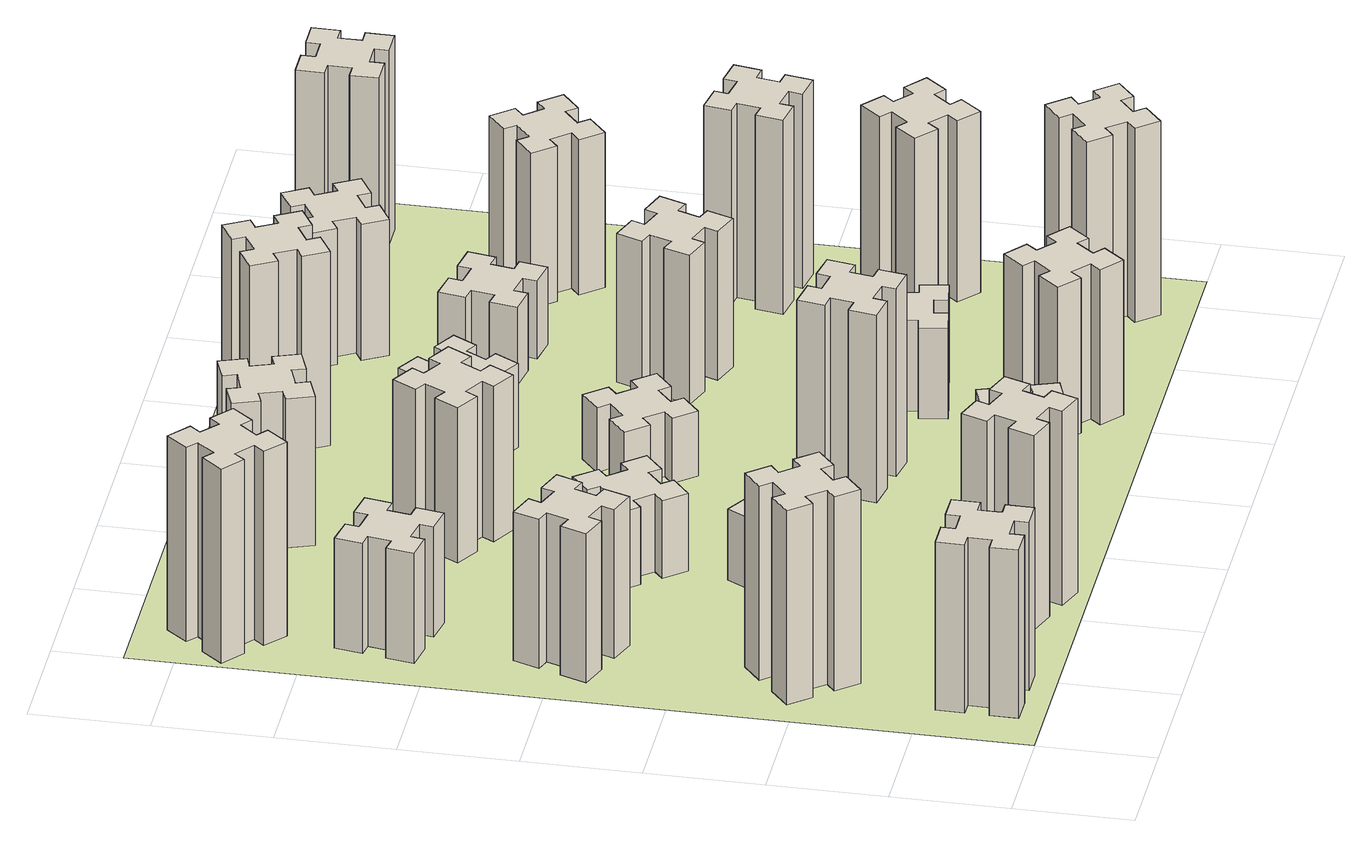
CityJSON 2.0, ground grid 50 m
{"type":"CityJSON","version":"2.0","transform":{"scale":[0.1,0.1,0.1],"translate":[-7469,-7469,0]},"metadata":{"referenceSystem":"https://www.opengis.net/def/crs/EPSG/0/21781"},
"CityObjects":{
"building1":{"type":"Building","attributes":{"class":"1000","function":"1000","usage":"1000","yearOfConstruction":2016,"roofType":"1000","measuredHeight":78,"storeysAboveGround":30,"storeysBelowGround":0},"geometry":[{"type":"Solid","lod":"1","boundaries":[[[[0,1,2,3,4,5,6,7,8,9,10,11,12,13,14,15,16,17,18,19]],[[17,16,20,21]],[[16,15,22,20]],[[15,14,23,22]],[[14,13,24,23]],[[13,12,25,24]],[[12,11,26,25]],[[11,10,27,26]],[[10,9,28,27]],[[9,8,29,28]],[[8,7,30,29]],[[7,6,31,30]],[[6,5,32,31]],[[5,4,33,32]],[[4,3,34,33]],[[3,2,35,34]],[[2,1,36,35]],[[1,0,37,36]],[[0,19,38,37]],[[19,18,39,38]],[[18,17,21,39]],[[24,25,26,27,28,29,30,31,32,33,34,35,36,37,38,39,21,20,22,23]]]]}]},
"building2":{"type":"Building","attributes":{"class":"1000","function":"1000","usage":"1000","yearOfConstruction":2016,"roofType":"1000","measuredHeight":90,"storeysAboveGround":30,"storeysBelowGround":0},"geometry":[{"type":"Solid","lod":"1","boundaries":[[[[40,41,42,43,44,45,46,47,48,49,50,51,52,53,54,55,56,57,58,59]],[[57,56,60,61]],[[56,55,62,60]],[[55,54,63,62]],[[54,53,64,63]],[[53,52,65,64]],[[52,51,66,65]],[[51,50,67,66]],[[50,49,68,67]],[[49,48,69,68]],[[48,47,70,69]],[[47,46,71,70]],[[46,45,72,71]],[[45,44,73,72]],[[44,43,74,73]],[[43,42,75,74]],[[42,41,76,75]],[[41,40,77,76]],[[40,59,78,77]],[[59,58,79,78]],[[58,57,61,79]],[[64,65,66,67,68,69,70,71,72,73,74,75,76,77,78,79,61,60,62,63]]]]}]},
"building3":{"type":"Building","attributes":{"class":"1000","function":"1000","usage":"1000","yearOfConstruction":2016,"roofType":"1000","measuredHeight":69,"storeysAboveGround":30,"storeysBelowGround":0},"geometry":[{"type":"Solid","lod":"1","boundaries":[[[[80,81,82,83,84,85,86,87,88,89,90,91,92,93,94,95,96,97,98,99]],[[97,96,100,101]],[[96,95,102,100]],[[95,94,103,102]],[[94,93,104,103]],[[93,92,105,104]],[[92,91,106,105]],[[91,90,107,106]],[[90,89,108,107]],[[89,88,109,108]],[[88,87,110,109]],[[87,86,111,110]],[[86,85,112,111]],[[85,84,113,112]],[[84,83,114,113]],[[83,82,115,114]],[[82,81,116,115]],[[81,80,117,116]],[[80,99,118,117]],[[99,98,119,118]],[[98,97,101,119]],[[104,105,106,107,108,109,110,111,112,113,114,115,116,117,118,119,101,100,102,103]]]]}]},
"building4":{"type":"Building","attributes":{"class":"1000","function":"1000","usage":"1000","yearOfConstruction":2016,"roofType":"1000","measuredHeight":51,"storeysAboveGround":30,"storeysBelowGround":0},"geometry":[{"type":"Solid","lod":"1","boundaries":[[[[120,121,122,123,124,125,126,127,128,129,130,131,132,133,134,135,136,137,138,139]],[[137,136,140,141]],[[136,135,142,140]],[[135,134,143,142]],[[134,133,144,143]],[[133,132,145,144]],[[132,131,146,145]],[[131,130,147,146]],[[130,129,148,147]],[[129,128,149,148]],[[128,127,150,149]],[[127,126,151,150]],[[126,125,152,151]],[[125,124,153,152]],[[124,123,154,153]],[[123,122,155,154]],[[122,121,156,155]],[[121,120,157,156]],[[120,139,158,157]],[[139,138,159,158]],[[138,137,141,159]],[[144,145,146,147,148,149,150,151,152,153,154,155,156,157,158,159,141,140,142,143]]]]}]},
"building5":{"type":"Building","attributes":{"class":"1000","function":"1000","usage":"1000","yearOfConstruction":2016,"roofType":"1000","measuredHeight":90,"storeysAboveGround":30,"storeysBelowGround":0},"geometry":[{"type":"Solid","lod":"1","boundaries":[[[[160,161,162,163,164,165,166,167,168,169,170,171,172,173,174,175,176,177,178,179]],[[177,176,180,181]],[[176,175,182,180]],[[175,174,183,182]],[[174,173,184,183]],[[173,172,185,184]],[[172,171,186,185]],[[171,170,187,186]],[[170,169,188,187]],[[169,168,189,188]],[[168,167,190,189]],[[167,166,191,190]],[[166,165,192,191]],[[165,164,193,192]],[[164,163,194,193]],[[163,162,195,194]],[[162,161,196,195]],[[161,160,197,196]],[[160,179,198,197]],[[179,178,199,198]],[[178,177,181,199]],[[184,185,186,187,188,189,190,191,192,193,194,195,196,197,198,199,181,180,182,183]]]]}]},
"building6":{"type":"Building","attributes":{"class":"1000","function":"1000","usage":"1000","yearOfConstruction":2016,"roofType":"1000","measuredHeight":90,"storeysAboveGround":30,"storeysBelowGround":0},"geometry":[{"type":"Solid","lod":"1","boundaries":[[[[200,201,202,203,204,205,206,207,208,209,210,211,212,213,214,215,216,217,218,219]],[[217,216,220,221]],[[216,215,222,220]],[[215,214,223,222]],[[214,213,224,223]],[[213,212,225,224]],[[212,211,226,225]],[[211,210,227,226]],[[210,209,228,227]],[[209,208,229,228]],[[208,207,230,229]],[[207,206,231,230]],[[206,205,232,231]],[[205,204,233,232]],[[204,203,234,233]],[[203,202,235,234]],[[202,201,236,235]],[[201,200,237,236]],[[200,219,238,237]],[[219,218,239,238]],[[218,217,221,239]],[[224,225,226,227,228,229,230,231,232,233,234,235,236,237,238,239,221,220,222,223]]]]}]},
"building7":{"type":"Building","attributes":{"class":"1000","function":"1000","usage":"1000","yearOfConstruction":2016,"roofType":"1000","measuredHeight":33,"storeysAboveGround":30,"storeysBelowGround":0},"geometry":[{"type":"Solid","lod":"1","boundaries":[[[[240,241,242,243,244,245,246,247,248,249,250,251,252,253,254,255,256,257,258,259]],[[257,256,260,261]],[[256,255,262,260]],[[255,254,263,262]],[[254,253,264,263]],[[253,252,265,264]],[[252,251,266,265]],[[251,250,267,266]],[[250,249,268,267]],[[249,248,269,268]],[[248,247,270,269]],[[247,246,271,270]],[[246,245,272,271]],[[245,244,273,272]],[[244,243,274,273]],[[243,242,275,274]],[[242,241,276,275]],[[241,240,277,276]],[[240,259,278,277]],[[259,258,279,278]],[[258,257,261,279]],[[264,265,266,267,268,269,270,271,272,273,274,275,276,277,278,279,261,260,262,263]]]]}]},
"building8":{"type":"Building","attributes":{"class":"1000","function":"1000","usage":"1000","yearOfConstruction":2016,"roofType":"1000","measuredHeight":36,"storeysAboveGround":30,"storeysBelowGround":0},"geometry":[{"type":"Solid","lod":"1","boundaries":[[[[280,281,282,283,284,285,286,287,288,289,290,291,292,293,294,295,296,297,298,299]],[[297,296,300,301]],[[296,295,302,300]],[[295,294,303,302]],[[294,293,304,303]],[[293,292,305,304]],[[292,291,306,305]],[[291,290,307,306]],[[290,289,308,307]],[[289,288,309,308]],[[288,287,310,309]],[[287,286,311,310]],[[286,285,312,311]],[[285,284,313,312]],[[284,283,314,313]],[[283,282,315,314]],[[282,281,316,315]],[[281,280,317,316]],[[280,299,318,317]],[[299,298,319,318]],[[298,297,301,319]],[[304,305,306,307,308,309,310,311,312,313,314,315,316,317,318,319,301,300,302,303]]]]}]},
"building9":{"type":"Building","attributes":{"class":"1000","function":"1000","usage":"1000","yearOfConstruction":2016,"roofType":"1000","measuredHeight":51,"storeysAboveGround":30,"storeysBelowGround":0},"geometry":[{"type":"Solid","lod":"1","boundaries":[[[[320,321,322,323,324,325,326,327,328,329,330,331,332,333,334,335,336,337,338,339]],[[337,336,340,341]],[[336,335,342,340]],[[335,334,343,342]],[[334,333,344,343]],[[333,332,345,344]],[[332,331,346,345]],[[331,330,347,346]],[[330,329,348,347]],[[329,328,349,348]],[[328,327,350,349]],[[327,326,351,350]],[[326,325,352,351]],[[325,324,353,352]],[[324,323,354,353]],[[323,322,355,354]],[[322,321,356,355]],[[321,320,357,356]],[[320,339,358,357]],[[339,338,359,358]],[[338,337,341,359]],[[344,345,346,347,348,349,350,351,352,353,354,355,356,357,358,359,341,340,342,343]]]]}]},
"building10":{"type":"Building","attributes":{"class":"1000","function":"1000","usage":"1000","yearOfConstruction":2016,"roofType":"1000","measuredHeight":72,"storeysAboveGround":30,"storeysBelowGround":0},"geometry":[{"type":"Solid","lod":"1","boundaries":[[[[360,361,362,363,364,365,366,367,368,369,370,371,372,373,374,375,376,377,378,379]],[[377,376,380,381]],[[376,375,382,380]],[[375,374,383,382]],[[374,373,384,383]],[[373,372,385,384]],[[372,371,386,385]],[[371,370,387,386]],[[370,369,388,387]],[[369,368,389,388]],[[368,367,390,389]],[[367,366,391,390]],[[366,365,392,391]],[[365,364,393,392]],[[364,363,394,393]],[[363,362,395,394]],[[362,361,396,395]],[[361,360,397,396]],[[360,379,398,397]],[[379,378,399,398]],[[378,377,381,399]],[[384,385,386,387,388,389,390,391,392,393,394,395,396,397,398,399,381,380,382,383]]]]}]},
"building11":{"type":"Building","attributes":{"class":"1000","function":"1000","usage":"1000","yearOfConstruction":2016,"roofType":"1000","measuredHeight":69,"storeysAboveGround":30,"storeysBelowGround":0},"geometry":[{"type":"Solid","lod":"1","boundaries":[[[[400,401,402,403,404,405,406,407,408,409,410,411,412,413,414,415,416,417,418,419]],[[417,416,420,421]],[[416,415,422,420]],[[415,414,423,422]],[[414,413,424,423]],[[413,412,425,424]],[[412,411,426,425]],[[411,410,427,426]],[[410,409,428,427]],[[409,408,429,428]],[[408,407,430,429]],[[407,406,431,430]],[[406,405,432,431]],[[405,404,433,432]],[[404,403,434,433]],[[403,402,435,434]],[[402,401,436,435]],[[401,400,437,436]],[[400,419,438,437]],[[419,418,439,438]],[[418,417,421,439]],[[424,425,426,427,428,429,430,431,432,433,434,435,436,437,438,439,421,420,422,423]]]]}]},
"building12":{"type":"Building","attributes":{"class":"1000","function":"1000","usage":"1000","yearOfConstruction":2016,"roofType":"1000","measuredHeight":87,"storeysAboveGround":30,"storeysBelowGround":0},"geometry":[{"type":"Solid","lod":"1","boundaries":[[[[440,441,442,443,444,445,446,447,448,449,450,451,452,453,454,455,456,457,458,459]],[[457,456,460,461]],[[456,455,462,460]],[[455,454,463,462]],[[454,453,464,463]],[[453,452,465,464]],[[452,451,466,465]],[[451,450,467,466]],[[450,449,468,467]],[[449,448,469,468]],[[448,447,470,469]],[[447,446,471,470]],[[446,445,472,471]],[[445,444,473,472]],[[444,443,474,473]],[[443,442,475,474]],[[442,441,476,475]],[[441,440,477,476]],[[440,459,478,477]],[[459,458,479,478]],[[458,457,461,479]],[[464,465,466,467,468,469,470,471,472,473,474,475,476,477,478,479,461,460,462,463]]]]}]},
"building13":{"type":"Building","attributes":{"class":"1000","function":"1000","usage":"1000","yearOfConstruction":2016,"roofType":"1000","measuredHeight":30,"storeysAboveGround":30,"storeysBelowGround":0},"geometry":[{"type":"Solid","lod":"1","boundaries":[[[[480,481,482,483,484,485,486,487,488,489,490,491,492,493,494,495,496,497,498,499]],[[497,496,500,501]],[[496,495,502,500]],[[495,494,503,502]],[[494,493,504,503]],[[493,492,505,504]],[[492,491,506,505]],[[491,490,507,506]],[[490,489,508,507]],[[489,488,509,508]],[[488,487,510,509]],[[487,486,511,510]],[[486,485,512,511]],[[485,484,513,512]],[[484,483,514,513]],[[483,482,515,514]],[[482,481,516,515]],[[481,480,517,516]],[[480,499,518,517]],[[499,498,519,518]],[[498,497,501,519]],[[504,505,506,507,508,509,510,511,512,513,514,515,516,517,518,519,501,500,502,503]]]]}]},
"building14":{"type":"Building","attributes":{"class":"1000","function":"1000","usage":"1000","yearOfConstruction":2016,"roofType":"1000","measuredHeight":39,"storeysAboveGround":30,"storeysBelowGround":0},"geometry":[{"type":"Solid","lod":"1","boundaries":[[[[520,521,522,523,524,525,526,527,528,529,530,531,532,533,534,535,536,537,538,539]],[[537,536,540,541]],[[536,535,542,540]],[[535,534,543,542]],[[534,533,544,543]],[[533,532,545,544]],[[532,531,546,545]],[[531,530,547,546]],[[530,529,548,547]],[[529,528,549,548]],[[528,527,550,549]],[[527,526,551,550]],[[526,525,552,551]],[[525,524,553,552]],[[524,523,554,553]],[[523,522,555,554]],[[522,521,556,555]],[[521,520,557,556]],[[520,539,558,557]],[[539,538,559,558]],[[538,537,541,559]],[[544,545,546,547,548,549,550,551,552,553,554,555,556,557,558,559,541,540,542,543]]]]}]},
"building15":{"type":"Building","attributes":{"class":"1000","function":"1000","usage":"1000","yearOfConstruction":2016,"roofType":"1000","measuredHeight":72,"storeysAboveGround":30,"storeysBelowGround":0},"geometry":[{"type":"Solid","lod":"1","boundaries":[[[[560,561,562,563,564,565,566,567,568,569,570,571,572,573,574,575,576,577,578,579]],[[577,576,580,581]],[[576,575,582,580]],[[575,574,583,582]],[[574,573,584,583]],[[573,572,585,584]],[[572,571,586,585]],[[571,570,587,586]],[[570,569,588,587]],[[569,568,589,588]],[[568,567,590,589]],[[567,566,591,590]],[[566,565,592,591]],[[565,564,593,592]],[[564,563,594,593]],[[563,562,595,594]],[[562,561,596,595]],[[561,560,597,596]],[[560,579,598,597]],[[579,578,599,598]],[[578,577,581,599]],[[584,585,586,587,588,589,590,591,592,593,594,595,596,597,598,599,581,580,582,583]]]]}]},
"building16":{"type":"Building","attributes":{"class":"1000","function":"1000","usage":"1000","yearOfConstruction":2016,"roofType":"1000","measuredHeight":90,"storeysAboveGround":30,"storeysBelowGround":0},"geometry":[{"type":"Solid","lod":"1","boundaries":[[[[600,601,602,603,604,605,606,607,608,609,610,611,612,613,614,615,616,617,618,619]],[[617,616,620,621]],[[616,615,622,620]],[[615,614,623,622]],[[614,613,624,623]],[[613,612,625,624]],[[612,611,626,625]],[[611,610,627,626]],[[610,609,628,627]],[[609,608,629,628]],[[608,607,630,629]],[[607,606,631,630]],[[606,605,632,631]],[[605,604,633,632]],[[604,603,634,633]],[[603,602,635,634]],[[602,601,636,635]],[[601,600,637,636]],[[600,619,638,637]],[[619,618,639,638]],[[618,617,621,639]],[[624,625,626,627,628,629,630,631,632,633,634,635,636,637,638,639,621,620,622,623]]]]}]},
"building17":{"type":"Building","attributes":{"class":"1000","function":"1000","usage":"1000","yearOfConstruction":2016,"roofType":"1000","measuredHeight":42,"storeysAboveGround":30,"storeysBelowGround":0},"geometry":[{"type":"Solid","lod":"1","boundaries":[[[[640,641,642,643,644,645,646,647,648,649,650,651,652,653,654,655,656,657,658,659]],[[657,656,660,661]],[[656,655,662,660]],[[655,654,663,662]],[[654,653,664,663]],[[653,652,665,664]],[[652,651,666,665]],[[651,650,667,666]],[[650,649,668,667]],[[649,648,669,668]],[[648,647,670,669]],[[647,646,671,670]],[[646,645,672,671]],[[645,644,673,672]],[[644,643,674,673]],[[643,642,675,674]],[[642,641,676,675]],[[641,640,677,676]],[[640,659,678,677]],[[659,658,679,678]],[[658,657,661,679]],[[664,665,666,667,668,669,670,671,672,673,674,675,676,677,678,679,661,660,662,663]]]]}]},
"building18":{"type":"Building","attributes":{"class":"1000","function":"1000","usage":"1000","yearOfConstruction":2016,"roofType":"1000","measuredHeight":69,"storeysAboveGround":30,"storeysBelowGround":0},"geometry":[{"type":"Solid","lod":"1","boundaries":[[[[680,681,682,683,684,685,686,687,688,689,690,691,692,693,694,695,696,697,698,699]],[[697,696,700,701]],[[696,695,702,700]],[[695,694,703,702]],[[694,693,704,703]],[[693,692,705,704]],[[692,691,706,705]],[[691,690,707,706]],[[690,689,708,707]],[[689,688,709,708]],[[688,687,710,709]],[[687,686,711,710]],[[686,685,712,711]],[[685,684,713,712]],[[684,683,714,713]],[[683,682,715,714]],[[682,681,716,715]],[[681,680,717,716]],[[680,699,718,717]],[[699,698,719,718]],[[698,697,701,719]],[[704,705,706,707,708,709,710,711,712,713,714,715,716,717,718,719,701,700,702,703]]]]}]},
"building19":{"type":"Building","attributes":{"class":"1000","function":"1000","usage":"1000","yearOfConstruction":2016,"roofType":"1000","measuredHeight":36,"storeysAboveGround":30,"storeysBelowGround":0},"geometry":[{"type":"Solid","lod":"1","boundaries":[[[[720,721,722,723,724,725,726,727,728,729,730,731,732,733,734,735,736,737,738,739]],[[737,736,740,741]],[[736,735,742,740]],[[735,734,743,742]],[[734,733,744,743]],[[733,732,745,744]],[[732,731,746,745]],[[731,730,747,746]],[[730,729,748,747]],[[729,728,749,748]],[[728,727,750,749]],[[727,726,751,750]],[[726,725,752,751]],[[725,724,753,752]],[[724,723,754,753]],[[723,722,755,754]],[[722,721,756,755]],[[721,720,757,756]],[[720,739,758,757]],[[739,738,759,758]],[[738,737,741,759]],[[744,745,746,747,748,749,750,751,752,753,754,755,756,757,758,759,741,740,742,743]]]]}]},
"building20":{"type":"Building","attributes":{"class":"1000","function":"1000","usage":"1000","yearOfConstruction":2016,"roofType":"1000","measuredHeight":90,"storeysAboveGround":30,"storeysBelowGround":0},"geometry":[{"type":"Solid","lod":"1","boundaries":[[[[760,761,762,763,764,765,766,767,768,769,770,771,772,773,774,775,776,777,778,779]],[[777,776,780,781]],[[776,775,782,780]],[[775,774,783,782]],[[774,773,784,783]],[[773,772,785,784]],[[772,771,786,785]],[[771,770,787,786]],[[770,769,788,787]],[[769,768,789,788]],[[768,767,790,789]],[[767,766,791,790]],[[766,765,792,791]],[[765,764,793,792]],[[764,763,794,793]],[[763,762,795,794]],[[762,761,796,795]],[[761,760,797,796]],[[760,779,798,797]],[[779,778,799,798]],[[778,777,781,799]],[[784,785,786,787,788,789,790,791,792,793,794,795,796,797,798,799,781,780,782,783]]]]}]},
"building21":{"type":"Building","attributes":{"class":"1000","function":"1000","usage":"1000","yearOfConstruction":2016,"roofType":"1000","measuredHeight":63,"storeysAboveGround":30,"storeysBelowGround":0},"geometry":[{"type":"Solid","lod":"1","boundaries":[[[[800,801,802,803,804,805,806,807,808,809,810,811,812,813,814,815,816,817,818,819]],[[817,816,820,821]],[[816,815,822,820]],[[815,814,823,822]],[[814,813,824,823]],[[813,812,825,824]],[[812,811,826,825]],[[811,810,827,826]],[[810,809,828,827]],[[809,808,829,828]],[[808,807,830,829]],[[807,806,831,830]],[[806,805,832,831]],[[805,804,833,832]],[[804,803,834,833]],[[803,802,835,834]],[[802,801,836,835]],[[801,800,837,836]],[[800,819,838,837]],[[819,818,839,838]],[[818,817,821,839]],[[824,825,826,827,828,829,830,831,832,833,834,835,836,837,838,839,821,820,822,823]]]]}]},
"building22":{"type":"Building","attributes":{"class":"1000","function":"1000","usage":"1000","yearOfConstruction":2016,"roofType":"1000","measuredHeight":84,"storeysAboveGround":30,"storeysBelowGround":0},"geometry":[{"type":"Solid","lod":"1","boundaries":[[[[840,841,842,843,844,845,846,847,848,849,850,851,852,853,854,855,856,857,858,859]],[[857,856,860,861]],[[856,855,862,860]],[[855,854,863,862]],[[854,853,864,863]],[[853,852,865,864]],[[852,851,866,865]],[[851,850,867,866]],[[850,849,868,867]],[[849,848,869,868]],[[848,847,870,869]],[[847,846,871,870]],[[846,845,872,871]],[[845,844,873,872]],[[844,843,874,873]],[[843,842,875,874]],[[842,841,876,875]],[[841,840,877,876]],[[840,859,878,877]],[[859,858,879,878]],[[858,857,861,879]],[[864,865,866,867,868,869,870,871,872,873,874,875,876,877,878,879,861,860,862,863]]]]}]},
"building23":{"type":"Building","attributes":{"class":"1000","function":"1000","usage":"1000","yearOfConstruction":2016,"roofType":"1000","measuredHeight":90,"storeysAboveGround":30,"storeysBelowGround":0},"geometry":[{"type":"Solid","lod":"1","boundaries":[[[[880,881,882,883,884,885,886,887,888,889,890,891,892,893,894,895,896,897,898,899]],[[897,896,900,901]],[[896,895,902,900]],[[895,894,903,902]],[[894,893,904,903]],[[893,892,905,904]],[[892,891,906,905]],[[891,890,907,906]],[[890,889,908,907]],[[889,888,909,908]],[[888,887,910,909]],[[887,886,911,910]],[[886,885,912,911]],[[885,884,913,912]],[[884,883,914,913]],[[883,882,915,914]],[[882,881,916,915]],[[881,880,917,916]],[[880,899,918,917]],[[899,898,919,918]],[[898,897,901,919]],[[904,905,906,907,908,909,910,911,912,913,914,915,916,917,918,919,901,900,902,903]]]]}]},
"building24":{"type":"Building","attributes":{"class":"1000","function":"1000","usage":"1000","yearOfConstruction":2016,"roofType":"1000","measuredHeight":72,"storeysAboveGround":30,"storeysBelowGround":0},"geometry":[{"type":"Solid","lod":"1","boundaries":[[[[920,921,922,923,924,925,926,927,928,929,930,931,932,933,934,935,936,937,938,939]],[[937,936,940,941]],[[936,935,942,940]],[[935,934,943,942]],[[934,933,944,943]],[[933,932,945,944]],[[932,931,946,945]],[[931,930,947,946]],[[930,929,948,947]],[[929,928,949,948]],[[928,927,950,949]],[[927,926,951,950]],[[926,925,952,951]],[[925,924,953,952]],[[924,923,954,953]],[[923,922,955,954]],[[922,921,956,955]],[[921,920,957,956]],[[920,939,958,957]],[[939,938,959,958]],[[938,937,941,959]],[[944,945,946,947,948,949,950,951,952,953,954,955,956,957,958,959,941,940,942,943]]]]}]},
"building25":{"type":"Building","attributes":{"class":"1000","function":"1000","usage":"1000","yearOfConstruction":2016,"roofType":"1000","measuredHeight":90,"storeysAboveGround":30,"storeysBelowGround":0},"geometry":[{"type":"Solid","lod":"1","boundaries":[[[[960,961,962,963,964,965,966,967,968,969,970,971,972,973,974,975,976,977,978,979]],[[977,976,980,981]],[[976,975,982,980]],[[975,974,983,982]],[[974,973,984,983]],[[973,972,985,984]],[[972,971,986,985]],[[971,970,987,986]],[[970,969,988,987]],[[969,968,989,988]],[[968,967,990,989]],[[967,966,991,990]],[[966,965,992,991]],[[965,964,993,992]],[[964,963,994,993]],[[963,962,995,994]],[[962,961,996,995]],[[961,960,997,996]],[[960,979,998,997]],[[979,978,999,998]],[[978,977,981,999]],[[984,985,986,987,988,989,990,991,992,993,994,995,996,997,998,999,981,980,982,983]]]]}]},
"landuse1":{"type":"LandUse","attributes":{"name":"plot1","function":"1010"},"geometry":[{"type":"MultiSurface","lod":"1","boundaries":[[[1000,1001,1002,1003]]]}]}
},
"vertices":[
[265,325,0],[265,225,0],[205,225,0],[205,105,0],[325,105,0],[325,165,0],[425,165,0],[425,105,0],[545,105,0],[545,225,0],[485,225,0],[485,325,0],[545,325,0],[545,445,0],[425,445,0],[425,385,0],[325,385,0],[325,445,0],[205,445,0],[205,325,0],[325,385,780],[325,445,780],[425,385,780],[425,445,780],[545,445,780],[545,325,780],[485,325,780],[485,225,780],[545,225,780],[545,105,780],[425,105,780],[425,165,780],[325,165,780],[325,105,780],[205,105,780],[205,225,780],[265,225,780],[265,325,780],[205,325,780],[205,445,780],
[492,1048,0],[427,1124,0],[473,1163,0],[396,1255,0],[304,1178,0],[343,1132,0],[266,1067,0],[228,1113,0],[136,1036,0],[213,944,0],[259,983,0],[323,906,0],[277,868,0],[354,776,0],[446,853,0],[408,899,0],[484,963,0],[523,917,0],[615,994,0],[538,1086,0],[484,963,900],[523,917,900],[408,899,900],[446,853,900],[354,776,900],[277,868,900],[323,906,900],[259,983,900],[213,944,900],[136,1036,900],[228,1113,900],[266,1067,900],[343,1132,900],[304,1178,900],[396,1255,900],[473,1163,900],[427,1124,900],[492,1048,900],[538,1086,900],[615,994,900],
[291,1869,0],[385,1835,0],[364,1779,0],[477,1737,0],[518,1850,0],[462,1871,0],[496,1965,0],[552,1944,0],[593,2057,0],[480,2098,0],[460,2042,0],[366,2076,0],[387,2132,0],[274,2173,0],[233,2060,0],[289,2040,0],[255,1946,0],[199,1967,0],[157,1854,0],[270,1813,0],[255,1946,690],[199,1967,690],[289,2040,690],[233,2060,690],[274,2173,690],[387,2132,690],[366,2076,690],[460,2042,690],[480,2098,690],[593,2057,690],[552,1944,690],[496,1965,690],[462,1871,690],[518,1850,690],[477,1737,690],[364,1779,690],[385,1835,690],[291,1869,690],[270,1813,690],[157,1854,690],
[276,2764,0],[258,2665,0],[199,2676,0],[178,2557,0],[297,2537,0],[307,2596,0],[405,2578,0],[395,2519,0],[513,2498,0],[534,2617,0],[475,2627,0],[492,2725,0],[551,2715,0],[572,2833,0],[454,2854,0],[444,2795,0],[345,2812,0],[356,2871,0],[237,2892,0],[217,2774,0],[345,2812,510],[356,2871,510],[444,2795,510],[454,2854,510],[572,2833,510],[551,2715,510],[492,2725,510],[475,2627,510],[534,2617,510],[513,2498,510],[395,2519,510],[405,2578,510],[307,2596,510],[297,2537,510],[178,2557,510],[199,2676,510],[258,2665,510],[276,2764,510],[217,2774,510],[237,2892,510],
[1029,360,0],[995,266,0],[939,287,0],[897,174,0],[1010,133,0],[1031,189,0],[1125,155,0],[1104,99,0],[1217,57,0],[1258,170,0],[1202,191,0],[1236,285,0],[1292,264,0],[1333,377,0],[1220,418,0],[1200,362,0],[1106,396,0],[1127,452,0],[1014,493,0],[973,380,0],[1106,396,900],[1127,452,900],[1200,362,900],[1220,418,900],[1333,377,900],[1292,264,900],[1236,285,900],[1202,191,900],[1258,170,900],[1217,57,900],[1104,99,900],[1125,155,900],[1031,189,900],[1010,133,900],[897,174,900],[939,287,900],[995,266,900],[1029,360,900],[973,380,900],[1014,493,900],
[384,3387,0],[308,3452,0],[346,3498,0],[254,3575,0],[177,3483,0],[223,3444,0],[159,3368,0],[113,3406,0],[36,3314,0],[128,3237,0],[166,3283,0],[243,3219,0],[204,3173,0],[296,3096,0],[373,3188,0],[327,3226,0],[392,3303,0],[438,3264,0],[515,3356,0],[423,3433,0],[392,3303,900],[438,3264,900],[327,3226,900],[373,3188,900],[296,3096,900],[204,3173,900],[243,3219,900],[166,3283,900],[128,3237,900],[36,3314,900],[113,3406,900],[159,3368,900],[223,3444,900],[177,3483,900],[254,3575,900],[346,3498,900],[308,3452,900],[384,3387,900],[423,3433,900],[515,3356,900],
[1186,1117,0],[1236,1204,0],[1288,1174,0],[1348,1278,0],[1244,1338,0],[1214,1286,0],[1127,1336,0],[1157,1388,0],[1053,1448,0],[993,1344,0],[1045,1314,0],[995,1227,0],[943,1257,0],[883,1153,0],[987,1093,0],[1017,1145,0],[1104,1095,0],[1074,1043,0],[1178,983,0],[1238,1087,0],[1104,1095,330],[1074,1043,330],[1017,1145,330],[987,1093,330],[883,1153,330],[943,1257,330],[995,1227,330],[1045,1314,330],[993,1344,330],[1053,1448,330],[1157,1388,330],[1127,1336,330],[1214,1286,330],[1244,1338,330],[1348,1278,330],[1288,1174,330],[1236,1204,330],[1186,1117,330],[1238,1087,330],[1178,983,330],
[1083,1972,0],[1006,1907,0],[968,1953,0],[876,1876,0],[953,1784,0],[999,1823,0],[1063,1746,0],[1017,1708,0],[1094,1616,0],[1186,1693,0],[1148,1739,0],[1224,1803,0],[1263,1757,0],[1355,1834,0],[1278,1926,0],[1232,1888,0],[1167,1964,0],[1213,2003,0],[1136,2095,0],[1044,2018,0],[1167,1964,360],[1213,2003,360],[1232,1888,360],[1278,1926,360],[1355,1834,360],[1263,1757,360],[1224,1803,360],[1148,1739,360],[1186,1693,360],[1094,1616,360],[1017,1708,360],[1063,1746,360],[999,1823,360],[953,1784,360],[876,1876,360],[968,1953,360],[1006,1907,360],[1083,1972,360],[1044,2018,360],[1136,2095,360],
[1765,496,0],[1671,462,0],[1650,518,0],[1537,477,0],[1579,364,0],[1635,385,0],[1669,291,0],[1613,270,0],[1654,157,0],[1767,199,0],[1746,255,0],[1840,289,0],[1860,233,0],[1973,274,0],[1932,387,0],[1876,366,0],[1842,460,0],[1898,480,0],[1857,593,0],[1744,552,0],[1842,460,510],[1898,480,510],[1876,366,510],[1932,387,510],[1973,274,510],[1860,233,510],[1840,289,510],[1746,255,510],[1767,199,510],[1654,157,510],[1613,270,510],[1669,291,510],[1635,385,510],[1579,364,510],[1537,477,510],[1650,518,510],[1671,462,510],[1765,496,510],[1744,552,510],[1857,593,510],
[1314,2666,0],[1227,2716,0],[1257,2768,0],[1153,2828,0],[1093,2724,0],[1145,2694,0],[1095,2607,0],[1043,2637,0],[983,2533,0],[1087,2473,0],[1117,2525,0],[1204,2475,0],[1174,2423,0],[1278,2363,0],[1338,2467,0],[1286,2497,0],[1336,2584,0],[1388,2554,0],[1448,2658,0],[1344,2718,0],[1336,2584,720],[1388,2554,720],[1286,2497,720],[1338,2467,720],[1278,2363,720],[1174,2423,720],[1204,2475,720],[1117,2525,720],[1087,2473,720],[983,2533,720],[1043,2637,720],[1095,2607,720],[1145,2694,720],[1093,2724,720],[1153,2828,720],[1257,2768,720],[1227,2716,720],[1314,2666,720],[1344,2718,720],[1448,2658,720],
[1125,3456,0],[1031,3422,0],[1010,3478,0],[897,3437,0],[939,3324,0],[995,3345,0],[1029,3251,0],[973,3230,0],[1014,3117,0],[1127,3159,0],[1106,3215,0],[1200,3249,0],[1220,3193,0],[1333,3234,0],[1292,3347,0],[1236,3326,0],[1202,3420,0],[1258,3440,0],[1217,3553,0],[1104,3512,0],[1202,3420,690],[1258,3440,690],[1236,3326,690],[1292,3347,690],[1333,3234,690],[1220,3193,690],[1200,3249,690],[1106,3215,690],[1127,3159,690],[1014,3117,690],[973,3230,690],[1029,3251,690],[995,3345,690],[939,3324,690],[897,3437,690],[1010,3478,690],[1031,3422,690],[1125,3456,690],[1104,3512,690],[1217,3553,690],
[2055,1047,0],[2072,1145,0],[2131,1135,0],[2152,1253,0],[2034,1274,0],[2024,1215,0],[1925,1232,0],[1936,1291,0],[1817,1312,0],[1797,1194,0],[1856,1184,0],[1838,1085,0],[1779,1096,0],[1758,977,0],[1877,957,0],[1887,1016,0],[1985,998,0],[1975,939,0],[2093,918,0],[2114,1037,0],[1985,998,870],[1975,939,870],[1887,1016,870],[1877,957,870],[1758,977,870],[1779,1096,870],[1838,1085,870],[1856,1184,870],[1797,1194,870],[1817,1312,870],[1936,1291,870],[1925,1232,870],[2024,1215,870],[2034,1274,870],[2152,1253,870],[2131,1135,870],[2072,1145,870],[2055,1047,870],[2114,1037,870],[2093,918,870],
[1972,1988,0],[1907,2064,0],[1953,2103,0],[1876,2195,0],[1784,2118,0],[1823,2072,0],[1746,2007,0],[1708,2053,0],[1616,1976,0],[1693,1884,0],[1739,1923,0],[1803,1846,0],[1757,1808,0],[1834,1716,0],[1926,1793,0],[1888,1839,0],[1964,1903,0],[2003,1857,0],[2095,1934,0],[2018,2026,0],[1964,1903,300],[2003,1857,300],[1888,1839,300],[1926,1793,300],[1834,1716,300],[1757,1808,300],[1803,1846,300],[1739,1923,300],[1693,1884,300],[1616,1976,300],[1708,2053,300],[1746,2007,300],[1823,2072,300],[1784,2118,300],[1876,2195,300],[1953,2103,300],[1907,2064,300],[1972,1988,300],[2018,2026,300],[2095,1934,300],
[1926,2597,0],[1976,2684,0],[2028,2654,0],[2088,2758,0],[1984,2818,0],[1954,2766,0],[1867,2816,0],[1897,2868,0],[1793,2928,0],[1733,2824,0],[1785,2794,0],[1735,2707,0],[1683,2737,0],[1623,2633,0],[1727,2573,0],[1757,2625,0],[1844,2575,0],[1814,2523,0],[1918,2463,0],[1978,2567,0],[1844,2575,390],[1814,2523,390],[1757,2625,390],[1727,2573,390],[1623,2633,390],[1683,2737,390],[1735,2707,390],[1785,2794,390],[1733,2824,390],[1793,2928,390],[1897,2868,390],[1867,2816,390],[1954,2766,390],[1984,2818,390],[2088,2758,390],[2028,2654,390],[1976,2684,390],[1926,2597,390],[1978,2567,390],[1918,2463,390],
[2486,323,0],[2563,259,0],[2524,213,0],[2616,136,0],[2693,228,0],[2647,266,0],[2712,343,0],[2758,304,0],[2835,396,0],[2743,473,0],[2704,427,0],[2628,492,0],[2666,538,0],[2574,615,0],[2497,523,0],[2543,484,0],[2479,408,0],[2433,446,0],[2356,354,0],[2448,277,0],[2479,408,720],[2433,446,720],[2543,484,720],[2497,523,720],[2574,615,720],[2666,538,720],[2628,492,720],[2704,427,720],[2743,473,720],[2835,396,720],[2758,304,720],[2712,343,720],[2647,266,720],[2693,228,720],[2616,136,720],[2524,213,720],[2563,259,720],[2486,323,720],[2448,277,720],[2356,354,720],
[1844,3556,0],[1757,3506,0],[1727,3558,0],[1623,3498,0],[1683,3394,0],[1735,3424,0],[1785,3337,0],[1733,3307,0],[1793,3203,0],[1897,3263,0],[1867,3315,0],[1954,3365,0],[1984,3313,0],[2088,3373,0],[2028,3477,0],[1976,3447,0],[1926,3534,0],[1978,3564,0],[1918,3668,0],[1814,3608,0],[1926,3534,900],[1978,3564,900],[1976,3447,900],[2028,3477,900],[2088,3373,900],[1984,3313,900],[1954,3365,900],[1867,3315,900],[1897,3263,900],[1793,3203,900],[1733,3307,900],[1785,3337,900],[1735,3424,900],[1683,3394,900],[1623,3498,900],[1727,3558,900],[1757,3506,900],[1844,3556,900],[1814,3608,900],[1918,3668,900],
[2625,1132,0],[2527,1115,0],[2517,1174,0],[2398,1153,0],[2419,1035,0],[2478,1045,0],[2496,947,0],[2437,937,0],[2457,818,0],[2576,839,0],[2565,898,0],[2664,916,0],[2674,857,0],[2792,877,0],[2771,996,0],[2712,985,0],[2695,1084,0],[2754,1094,0],[2733,1212,0],[2615,1191,0],[2695,1084,420],[2754,1094,420],[2712,985,420],[2771,996,420],[2792,877,420],[2674,857,420],[2664,916,420],[2565,898,420],[2576,839,420],[2457,818,420],[2437,937,420],[2496,947,420],[2478,1045,420],[2419,1035,420],[2398,1153,420],[2517,1174,420],[2527,1115,420],[2625,1132,420],[2615,1191,420],[2733,1212,420],
[2682,1871,0],[2716,1965,0],[2772,1944,0],[2813,2057,0],[2700,2098,0],[2680,2042,0],[2586,2076,0],[2607,2132,0],[2494,2173,0],[2453,2060,0],[2509,2040,0],[2475,1946,0],[2419,1967,0],[2377,1854,0],[2490,1813,0],[2511,1869,0],[2605,1835,0],[2584,1779,0],[2697,1737,0],[2738,1850,0],[2605,1835,690],[2584,1779,690],[2511,1869,690],[2490,1813,690],[2377,1854,690],[2419,1967,690],[2475,1946,690],[2509,2040,690],[2453,2060,690],[2494,2173,690],[2607,2132,690],[2586,2076,690],[2680,2042,690],[2700,2098,690],[2813,2057,690],[2772,1944,690],[2716,1965,690],[2682,1871,690],[2738,1850,690],[2697,1737,690],
[2664,2795,0],[2565,2812,0],[2576,2871,0],[2457,2892,0],[2437,2774,0],[2496,2764,0],[2478,2665,0],[2419,2676,0],[2398,2557,0],[2517,2537,0],[2527,2596,0],[2625,2578,0],[2615,2519,0],[2733,2498,0],[2754,2617,0],[2695,2627,0],[2712,2725,0],[2771,2715,0],[2792,2833,0],[2674,2854,0],[2712,2725,360],[2771,2715,360],[2695,2627,360],[2754,2617,360],[2733,2498,360],[2615,2519,360],[2625,2578,360],[2527,2596,360],[2517,2537,360],[2398,2557,360],[2419,2676,360],[2478,2665,360],[2496,2764,360],[2437,2774,360],[2457,2892,360],[2576,2871,360],[2565,2812,360],[2664,2795,360],[2674,2854,360],[2792,2833,360],
[3468,259,0],[3544,323,0],[3583,277,0],[3675,354,0],[3598,446,0],[3552,408,0],[3487,484,0],[3533,523,0],[3456,615,0],[3364,538,0],[3403,492,0],[3326,427,0],[3288,473,0],[3196,396,0],[3273,304,0],[3319,343,0],[3383,266,0],[3337,228,0],[3414,136,0],[3506,213,0],[3383,266,900],[3337,228,900],[3319,343,900],[3273,304,900],[3196,396,900],[3288,473,900],[3326,427,900],[3403,492,900],[3364,538,900],[3456,615,900],[3533,523,900],[3487,484,900],[3552,408,900],[3598,446,900],[3675,354,900],[3583,277,900],[3544,323,900],[3468,259,900],[3506,213,900],[3414,136,900],
[2716,3347,0],[2666,3434,0],[2718,3464,0],[2658,3568,0],[2554,3508,0],[2584,3456,0],[2497,3406,0],[2467,3458,0],[2363,3398,0],[2423,3294,0],[2475,3324,0],[2525,3237,0],[2473,3207,0],[2533,3103,0],[2637,3163,0],[2607,3215,0],[2694,3265,0],[2724,3213,0],[2828,3273,0],[2768,3377,0],[2694,3265,630],[2724,3213,630],[2607,3215,630],[2637,3163,630],[2533,3103,630],[2473,3207,630],[2525,3237,630],[2475,3324,630],[2423,3294,630],[2363,3398,630],[2467,3458,630],[2497,3406,630],[2584,3456,630],[2554,3508,630],[2658,3568,630],[2718,3464,630],[2666,3434,630],[2716,3347,630],[2768,3377,630],[2828,3273,630],
[3487,1006,0],[3552,1083,0],[3598,1044,0],[3675,1136,0],[3583,1213,0],[3544,1167,0],[3468,1232,0],[3506,1278,0],[3414,1355,0],[3337,1263,0],[3383,1224,0],[3319,1148,0],[3273,1186,0],[3196,1094,0],[3288,1017,0],[3326,1063,0],[3403,999,0],[3364,953,0],[3456,876,0],[3533,968,0],[3403,999,840],[3364,953,840],[3326,1063,840],[3288,1017,840],[3196,1094,840],[3273,1186,840],[3319,1148,840],[3383,1224,840],[3337,1263,840],[3414,1355,840],[3506,1278,840],[3468,1232,840],[3544,1167,840],[3583,1213,840],[3675,1136,840],[3598,1044,840],[3552,1083,840],[3487,1006,840],[3533,968,840],[3456,876,840],
[3267,1656,0],[3365,1638,0],[3355,1579,0],[3473,1558,0],[3494,1677,0],[3435,1687,0],[3452,1785,0],[3511,1775,0],[3532,1893,0],[3414,1914,0],[3404,1855,0],[3305,1872,0],[3316,1931,0],[3197,1952,0],[3177,1834,0],[3236,1824,0],[3218,1725,0],[3159,1736,0],[3138,1617,0],[3257,1597,0],[3218,1725,900],[3159,1736,900],[3236,1824,900],[3177,1834,900],[3197,1952,900],[3316,1931,900],[3305,1872,900],[3404,1855,900],[3414,1914,900],[3532,1893,900],[3511,1775,900],[3452,1785,900],[3435,1687,900],[3494,1677,900],[3473,1558,900],[3355,1579,900],[3365,1638,900],[3267,1656,900],[3257,1597,900],[3138,1617,900],
[3119,2563,0],[3183,2486,0],[3137,2448,0],[3214,2356,0],[3306,2433,0],[3268,2479,0],[3344,2543,0],[3383,2497,0],[3475,2574,0],[3398,2666,0],[3352,2628,0],[3287,2704,0],[3333,2743,0],[3256,2835,0],[3164,2758,0],[3203,2712,0],[3126,2647,0],[3088,2693,0],[2996,2616,0],[3073,2524,0],[3126,2647,720],[3088,2693,720],[3203,2712,720],[3164,2758,720],[3256,2835,720],[3333,2743,720],[3287,2704,720],[3352,2628,720],[3398,2666,720],[3475,2574,720],[3383,2497,720],[3344,2543,720],[3268,2479,720],[3306,2433,720],[3214,2356,720],[3137,2448,720],[3183,2486,720],[3119,2563,720],[3073,2524,720],[2996,2616,720],
[3285,3325,0],[3385,3325,0],[3385,3265,0],[3505,3265,0],[3505,3385,0],[3445,3385,0],[3445,3485,0],[3505,3485,0],[3505,3605,0],[3385,3605,0],[3385,3545,0],[3285,3545,0],[3285,3605,0],[3165,3605,0],[3165,3485,0],[3225,3485,0],[3225,3385,0],[3165,3385,0],[3165,3265,0],[3285,3265,0],[3225,3385,900],[3165,3385,900],[3225,3485,900],[3165,3485,900],[3165,3605,900],[3285,3605,900],[3285,3545,900],[3385,3545,900],[3385,3605,900],[3505,3605,900],[3505,3485,900],[3445,3485,900],[3445,3385,900],[3505,3385,900],[3505,3265,900],[3385,3265,900],[3385,3325,900],[3285,3325,900],[3285,3265,900],[3165,3265,900],
[5,3705,0],[3705,3705,0],[3705,5,0],[5,5,0]
]}
